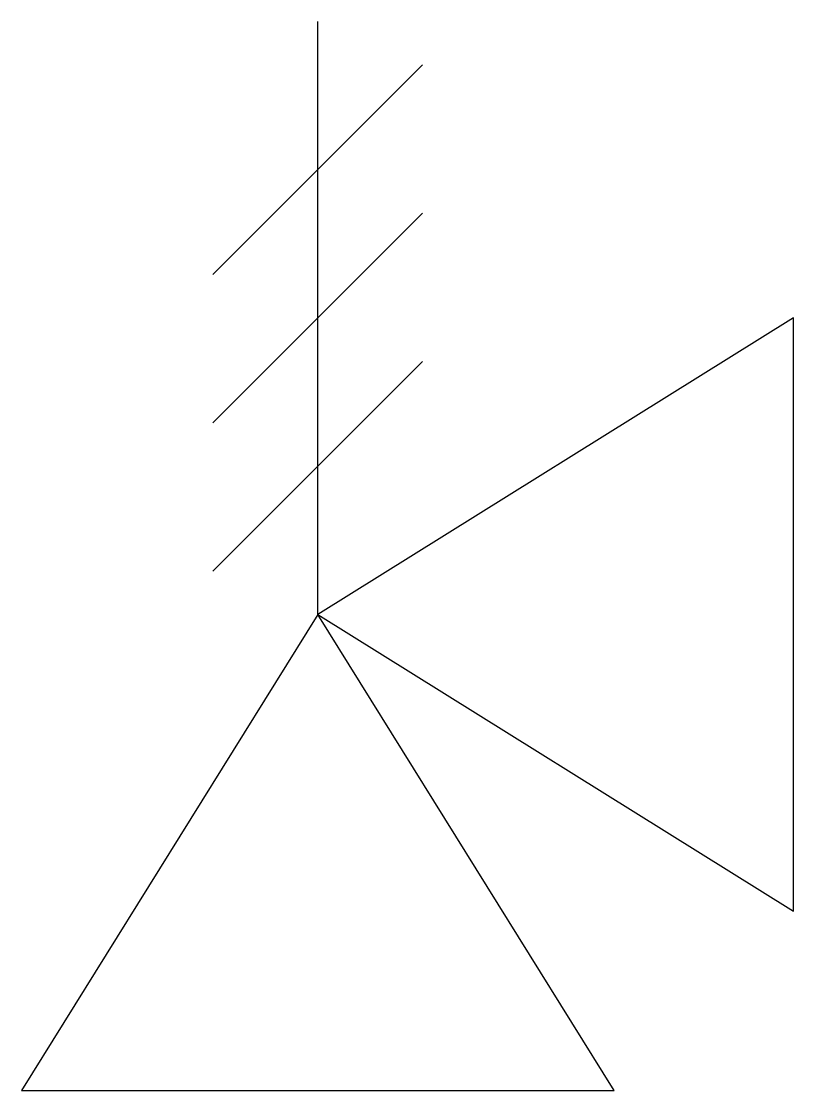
# Model space of a CAD drawing. Header units: millimetres. Extents: x -10136.64 to -10136.445, y 45.882 to 46.153.
import ezdxf

# ---------------------------------------------------------------- set-up
doc = ezdxf.new("R2010")
doc.units = ezdxf.units.MM
doc.header["$LTSCALE"] = 10
doc.layers.add('Tub_Válvulas', color=2, linetype='Continuous')

msp = doc.modelspace()

# ---------------------------------------------------------------- linework, layer by layer
at = {"layer": 'Tub_Válvulas'}
for p, q in [((-10136.56495, 46.00267), (-10136.56495, 46.15267)), ((-10136.44452, 46.07767), (-10136.56495, 46.00267)), ((-10136.44452, 45.92767), (-10136.44452, 46.07767)), ((-10136.56495, 46.00267), (-10136.63995, 45.88224)), ((-10136.48995, 45.88224), (-10136.56495, 46.00267)), ((-10136.56495, 46.00267), (-10136.44452, 45.92767)), ((-10136.63995, 45.88224), (-10136.48995, 45.88224))]:
    msp.add_line(p, q, dxfattribs=at)
at = {"layer": 'Tub_Válvulas', "color": 1}
for p, q in [((-10136.53843, 46.14169), (-10136.59146, 46.08866)), ((-10136.59146, 46.05116), (-10136.53843, 46.10419)), ((-10136.53843, 46.06669), (-10136.59146, 46.01366))]:
    msp.add_line(p, q, dxfattribs=at)

doc.saveas('drawing.dxf')
